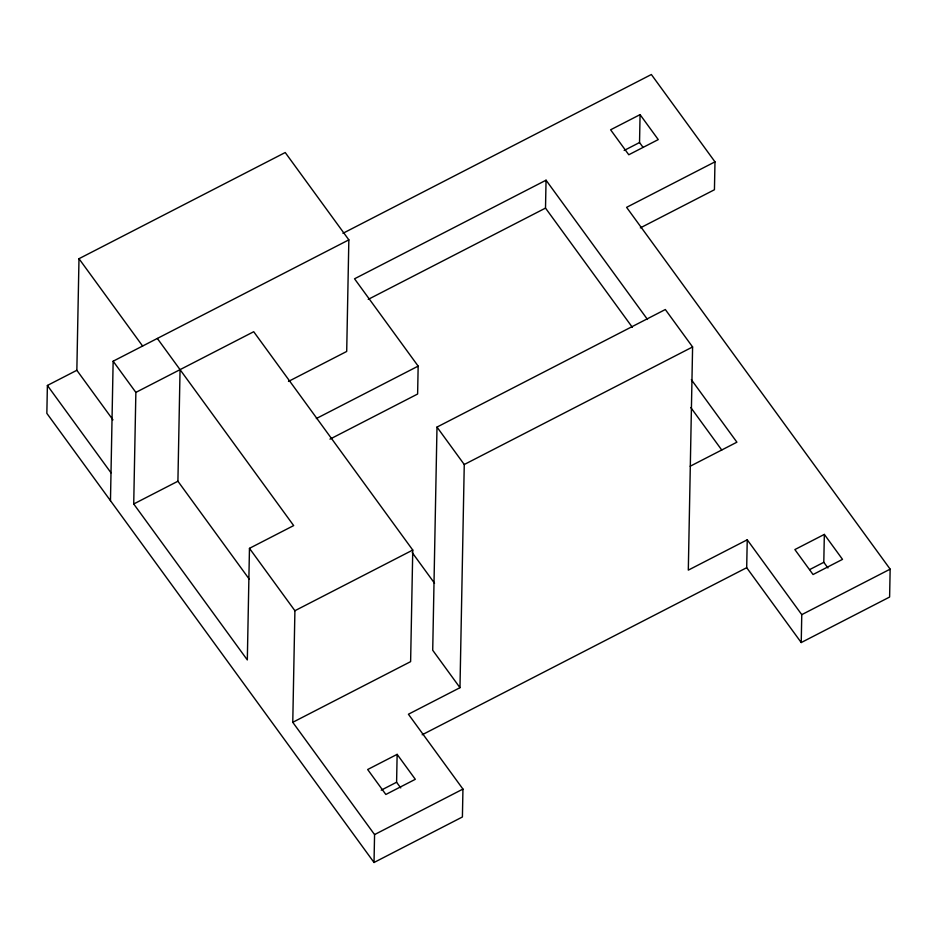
<?xml version="1.0" encoding="UTF-8"?>
<svg xmlns="http://www.w3.org/2000/svg" width="937" height="937" viewBox="0 0 937 937"><rect width="100%" height="100%" fill="white"/><g stroke="black" fill="none" stroke-linecap="round" stroke-linejoin="round"><path stroke-width="1.41" d="M288.467 381.429L346.702 351.445L348.845 239.86L285.223 152.532L78.989 258.706L76.846 370.291L47.389 385.458L46.85 413.358L374.027 862.485L462.409 816.982L462.948 789.083L408.415 714.228L459.973 687.688L464.26 464.518L436.993 427.085L665.329 309.526L692.595 346.959L688.308 570.129L747.234 539.794L801.767 614.649L801.229 642.548L889.611 597.045L890.15 569.146L626.595 207.346L714.978 161.843L651.356 74.515L342.942 233.301M110.472 500.686L113.143 361.202L348.845 239.86M157.334 338.456L293.668 525.587L249.465 548.344L247.321 659.929L133.722 503.977L135.865 392.392L113.143 361.202M249.347 579.289L177.913 481.231L180.056 369.647M374.027 862.485L374.566 834.586L292.766 722.31L294.909 610.725L249.465 548.344M400.731 787.923L396.597 782.243L397.136 754.355L367.667 769.523L385.845 794.471L415.314 779.303L397.136 754.355M135.865 392.392L253.716 331.721L412.76 550.054L410.617 661.639L292.766 722.31M647.49 319.458L546.048 180.197L354.537 278.793L418.16 366.121L417.621 394.02L329.976 439.148M436.993 427.085L432.718 650.255L459.973 687.688M632.334 327.294L545.51 208.096L546.048 180.197M642.841 147.062L639.538 142.529L640.076 114.63L610.608 129.798L628.786 154.757L658.254 139.59L640.076 114.63M714.978 161.843L714.439 189.742L640.358 227.878M801.229 642.548L746.695 567.693L747.234 539.794M827.933 567.974L823.799 562.305L824.337 534.406L794.869 549.574L813.047 574.533L842.515 559.366L824.337 534.406M624.171 150.447L639.538 142.529M368.241 299.36L545.51 208.096M133.722 503.977L177.913 481.231M316.331 418.546L418.16 366.121M464.26 464.518L692.595 346.959M294.909 610.725L412.76 550.054M690.171 466.239L736.904 442.194L691.33 379.637M422.165 734.772L746.695 567.693M381.23 790.16L396.597 782.243M809.709 569.567L823.799 562.305M374.566 834.586L462.948 789.083M801.767 614.649L890.15 569.146M690.803 407.536L721.748 450.018M412.186 552.561L434.534 583.247M78.989 258.706L142.611 346.034M76.846 370.291L112.955 419.858M47.389 385.458L110.999 472.798"/></g></svg>
